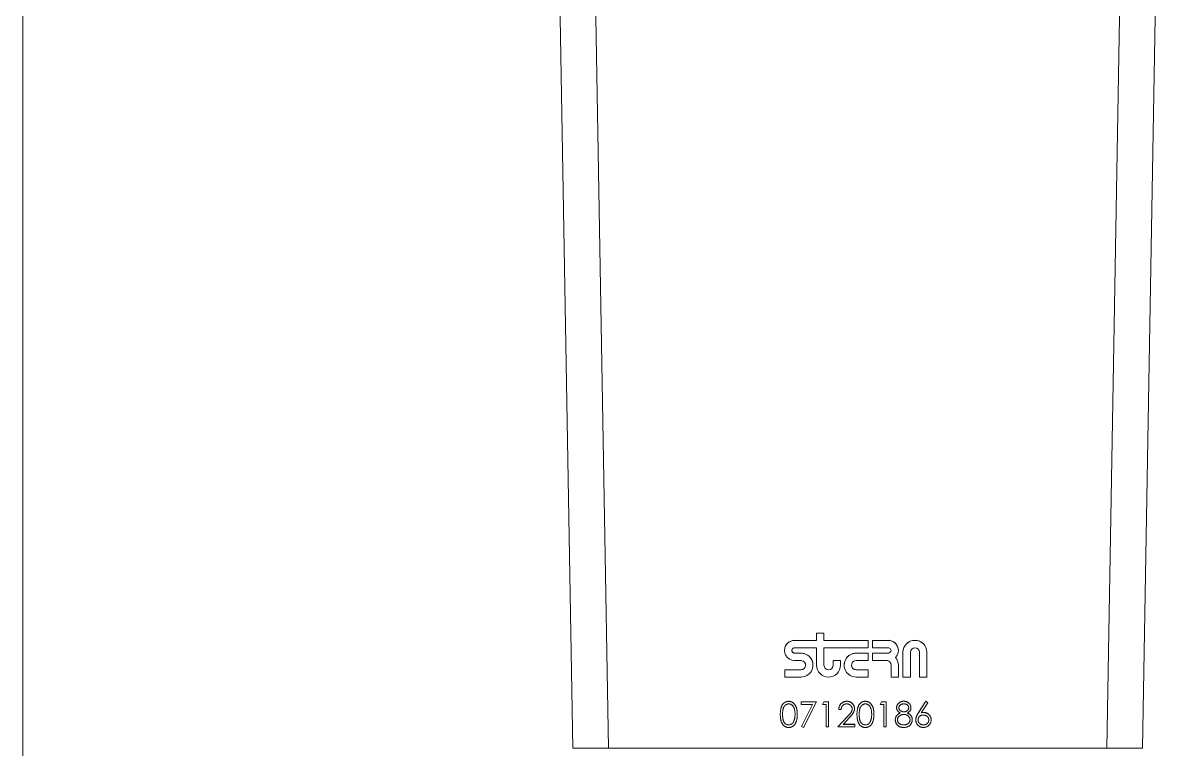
# Model space of a CAD drawing. Header units: millimetres. Extents: x 0.5 to 34.7, y 0.4 to 49.1.
# Drawn here: x 0.49 to 11.2, y 7.25 to 14.05 of the extents above; entities that cross this region are included whole.
import ezdxf

# ---------------------------------------------------------------- set-up
doc = ezdxf.new("R2010")
doc.units = ezdxf.units.MM
doc.header["$LTSCALE"] = 0.166667
doc.layers.add('LEVEL0', color=179, linetype='Continuous')

msp = doc.modelspace()

# ---------------------------------------------------------------- linework, layer by layer
at = {"color": 7, "linetype": 'Continuous', "lineweight": 15}
for p, q in [((5.638, 7.259), (5.406, 20.525)), ((5.74, 20.525), (5.971, 7.259)), ((10.638, 7.259), (10.87, 20.525)), ((11.203, 20.525), (10.971, 7.259)), ((7.714, 8.269), (7.92, 8.269)), ((7.714, 8.269), (7.92, 8.269)), ((7.714, 8.269), (7.714, 8.269)), ((7.92, 8.337), (7.989, 8.337)), ((7.92, 8.336), (7.92, 8.337)), ((7.92, 8.336), (7.989, 8.336)), ((7.92, 8.269), (7.92, 8.336)), ((7.989, 8.336), (7.989, 8.337)), ((7.989, 8.336), (7.989, 8.269)), ((7.989, 8.269), (8.402, 8.269)), ((7.989, 8.269), (8.402, 8.269)), ((8.402, 8.269), (8.402, 8.2)), ((8.402, 8.269), (8.402, 8.269)), ((8.591, 8.269), (8.445, 8.269)), ((8.591, 8.269), (8.445, 8.269)), ((8.445, 8.269), (8.445, 8.269)), ((8.445, 8.269), (8.445, 8.2)), ((8.591, 8.269), (8.591, 8.269)), ((7.619, 8.175), (7.619, 8.174)), ((7.92, 8.2), (7.714, 8.2)), ((7.714, 8.149), (7.774, 8.149)), ((7.714, 8.149), (7.774, 8.149)), ((7.714, 8.149), (7.714, 8.149)), ((7.774, 8.149), (7.774, 8.149)), ((7.92, 8.037), (7.92, 8.2)), ((8.402, 8.2), (7.989, 8.2)), ((7.989, 8.2), (7.989, 8.037)), ((8.402, 8.149), (8.29, 8.149)), ((8.29, 8.149), (8.29, 8.149)), ((8.402, 8.149), (8.29, 8.149)), ((8.402, 8.08), (8.402, 8.149)), ((8.402, 8.149), (8.402, 8.149)), ((8.445, 8.2), (8.591, 8.2)), ((8.445, 8.149), (8.591, 8.149)), ((8.445, 8.149), (8.445, 8.08)), ((8.445, 8.149), (8.591, 8.149)), ((8.445, 8.149), (8.445, 8.149)), ((8.591, 8.149), (8.591, 8.149)), ((8.686, 8.174), (8.686, 8.175)), ((8.729, 8.157), (8.729, 8.158)), ((8.729, 8.157), (8.729, 7.925)), ((8.798, 7.925), (8.798, 8.157)), ((8.884, 8.157), (8.884, 7.925)), ((8.953, 8.157), (8.953, 8.158)), ((8.953, 7.925), (8.953, 8.157)), ((7.714, 8.08), (7.774, 8.08)), ((8.075, 8.08), (8.144, 8.08)), ((8.075, 8.037), (8.075, 8.08)), ((8.075, 8.08), (8.144, 8.08)), ((8.075, 8.08), (8.075, 8.08)), ((8.144, 8.08), (8.144, 8.037)), ((8.144, 8.08), (8.144, 8.08)), ((8.29, 8.08), (8.402, 8.08)), ((8.574, 8.08), (8.445, 8.08)), ((7.774, 7.994), (7.621, 7.994)), ((7.621, 7.994), (7.621, 7.925)), ((7.774, 7.994), (7.621, 7.994)), ((7.621, 7.994), (7.621, 7.994)), ((7.774, 7.994), (7.774, 7.994)), ((7.886, 8.037), (7.886, 8.037)), ((8.178, 8.037), (8.178, 8.037)), ((8.402, 7.994), (8.29, 7.994)), ((8.402, 7.994), (8.29, 7.994)), ((8.29, 7.994), (8.29, 7.994)), ((8.402, 7.925), (8.402, 7.994)), ((8.402, 7.994), (8.402, 7.994)), ((8.617, 8.037), (8.617, 7.925)), ((8.687, 7.925), (8.687, 8.037)), ((8.687, 8.037), (8.687, 8.037)), ((7.621, 7.925), (7.774, 7.925)), ((8.29, 7.925), (8.402, 7.925)), ((8.617, 7.925), (8.687, 7.925)), ((8.729, 7.925), (8.798, 7.925)), ((8.884, 7.925), (8.953, 7.925)), ((7.658, 7.698), (7.658, 7.698)), ((7.775, 7.692), (7.918, 7.692)), ((7.775, 7.692), (7.918, 7.692)), ((7.775, 7.668), (7.775, 7.692)), ((7.775, 7.692), (7.775, 7.692)), ((7.883, 7.668), (7.775, 7.668)), ((7.778, 7.463), (7.883, 7.668)), ((7.778, 7.462), (7.883, 7.668)), ((7.918, 7.692), (7.796, 7.452)), ((7.918, 7.692), (7.918, 7.692)), ((7.975, 7.668), (7.989, 7.692)), ((7.975, 7.668), (7.989, 7.692)), ((7.975, 7.668), (7.975, 7.668)), ((8.011, 7.668), (7.975, 7.668)), ((7.989, 7.692), (8.032, 7.692)), ((7.989, 7.692), (7.989, 7.692)), ((7.989, 7.692), (8.032, 7.692)), ((8.011, 7.458), (8.011, 7.668)), ((8.032, 7.692), (8.032, 7.692)), ((8.032, 7.692), (8.032, 7.458)), ((8.149, 7.62), (8.128, 7.62)), ((8.128, 7.62), (8.128, 7.62)), ((8.204, 7.698), (8.204, 7.698)), ((8.274, 7.628), (8.274, 7.629)), ((8.376, 7.698), (8.376, 7.698)), ((8.514, 7.668), (8.527, 7.692)), ((8.514, 7.668), (8.527, 7.692)), ((8.514, 7.668), (8.514, 7.668)), ((8.55, 7.668), (8.514, 7.668)), ((8.527, 7.692), (8.57, 7.692)), ((8.527, 7.692), (8.527, 7.692)), ((8.527, 7.692), (8.57, 7.692)), ((8.55, 7.458), (8.55, 7.668)), ((8.57, 7.692), (8.57, 7.458)), ((8.57, 7.692), (8.57, 7.692)), ((8.669, 7.638), (8.669, 7.638)), ((8.738, 7.698), (8.738, 7.698)), ((8.804, 7.637), (8.804, 7.638)), ((8.875, 7.592), (8.944, 7.698)), ((8.875, 7.591), (8.944, 7.698)), ((8.961, 7.685), (8.899, 7.591)), ((8.944, 7.698), (8.961, 7.685)), ((8.944, 7.698), (8.944, 7.698)), ((8.944, 7.698), (8.961, 7.685)), ((8.961, 7.685), (8.961, 7.685)), ((7.58, 7.575), (7.58, 7.575)), ((7.709, 7.516), (7.709, 7.517)), ((7.739, 7.575), (7.739, 7.575)), ((8.119, 7.459), (8.209, 7.555)), ((8.119, 7.458), (8.209, 7.555)), ((8.227, 7.545), (8.169, 7.482)), ((8.209, 7.555), (8.209, 7.555)), ((8.298, 7.575), (8.298, 7.575)), ((8.427, 7.516), (8.427, 7.517)), ((8.457, 7.575), (8.457, 7.575)), ((8.657, 7.524), (8.657, 7.525)), ((8.737, 7.599), (8.737, 7.599)), ((8.816, 7.526), (8.816, 7.527)), ((8.849, 7.524), (8.849, 7.524)), ((8.875, 7.591), (8.875, 7.592)), ((8.923, 7.593), (8.923, 7.593)), ((8.992, 7.524), (8.992, 7.524)), ((7.659, 7.476), (7.659, 7.477)), ((7.778, 7.462), (7.778, 7.463)), ((7.796, 7.452), (7.778, 7.462)), ((8.032, 7.458), (8.011, 7.458)), ((8.119, 7.458), (8.119, 7.459)), ((8.277, 7.458), (8.119, 7.458)), ((8.169, 7.483), (8.277, 7.483)), ((8.169, 7.482), (8.277, 7.482)), ((8.277, 7.482), (8.277, 7.483)), ((8.277, 7.482), (8.277, 7.458)), ((8.377, 7.476), (8.377, 7.477)), ((8.57, 7.458), (8.55, 7.458)), ((8.736, 7.476), (8.736, 7.477)), ((8.92, 7.476), (8.92, 7.477)), ((5.971, 7.259), (5.638, 7.259)), ((5.971, 7.259), (10.638, 7.259)), ((10.971, 7.259), (10.638, 7.259))]:
    msp.add_line(p, q, dxfattribs=at)
for centre, radius, start, end in [((7.714, 8.175), 0.0946, 89.9956, 179.9956), ((7.714, 8.174), 0.0946, 89.993, 270.007), ((8.591, 8.175), 0.0946, 0.0039, 90.0049), ((8.591, 8.174), 0.0946, 316.4996, 90.0081), ((8.841, 8.158), 0.112, 0.0066, 179.9934), ((8.841, 8.157), 0.112, 0.0066, 179.9934), ((7.714, 8.174), 0.0258, 89.993, 270.007), ((7.714, 8.175), 0.0258, 180.0042, 270.0044), ((7.774, 8.037), 0.112, 0.0042, 90.0045), ((7.774, 8.037), 0.112, 269.9934, 90.0066), ((8.29, 8.037), 0.112, 89.9948, 179.9965), ((8.29, 8.037), 0.112, 89.9934, 270.0066), ((8.591, 8.174), 0.0258, 269.993, 90.007), ((8.591, 8.175), 0.0258, 269.9958, 359.9955), ((8.841, 8.157), 0.043, 0.007, 179.993), ((7.774, 8.037), 0.043, 269.9929, 90.0071), ((8.29, 8.037), 0.043, 89.993, 270.007), ((8.574, 8.037), 0.043, 0.0043, 90.0045), ((8.574, 8.037), 0.112, 0.0006, 40.1932), ((8.574, 8.037), 0.112, 0.0005, 40.1932), ((7.774, 8.037), 0.043, 269.9956, 359.9957), ((8.032, 8.037), 0.112, 180.0066, 359.9934), ((8.032, 8.037), 0.043, 180.007, 359.993), ((8.032, 8.037), 0.043, 180.007, 359.993), ((8.29, 8.037), 0.043, 180.0043, 270.0044)]:
    msp.add_arc(centre, radius, start, end, dxfattribs=at)
for points, knots in [([(7.58, 7.575), (7.58, 7.579), (7.58, 7.586), (7.581, 7.597), (7.582, 7.607), (7.583, 7.616), (7.584, 7.625), (7.586, 7.633), (7.588, 7.64), (7.59, 7.647), (7.593, 7.653), (7.595, 7.659), (7.599, 7.664), (7.602, 7.669), (7.606, 7.674), (7.609, 7.678), (7.614, 7.682), (7.618, 7.685), (7.623, 7.688), (7.627, 7.691), (7.632, 7.693), (7.637, 7.695), (7.642, 7.696), (7.647, 7.697), (7.653, 7.698), (7.656, 7.698), (7.658, 7.698)], [0, 0, 0, 0, 0.068595, 0.133246, 0.194313, 0.251279, 0.304513, 0.354235, 0.400481, 0.443411, 0.484015, 0.523252, 0.561042, 0.5979, 0.633518, 0.668314, 0.702496, 0.736685, 0.770293, 0.803437, 0.835913, 0.86846, 0.900847, 0.933467, 0.966258, 1, 1, 1, 1]), ([(7.58, 7.575), (7.58, 7.579), (7.58, 7.586), (7.581, 7.597), (7.582, 7.607), (7.583, 7.616), (7.584, 7.624), (7.586, 7.632), (7.588, 7.64), (7.59, 7.646), (7.593, 7.653), (7.595, 7.658), (7.599, 7.664), (7.602, 7.669), (7.606, 7.673), (7.609, 7.677), (7.614, 7.681), (7.618, 7.685), (7.623, 7.688), (7.627, 7.69), (7.632, 7.693), (7.637, 7.695), (7.642, 7.696), (7.647, 7.697), (7.653, 7.698), (7.656, 7.698), (7.658, 7.698)], [0, 0, 0, 0, 0.068595, 0.133246, 0.194313, 0.251279, 0.304513, 0.354235, 0.400481, 0.443411, 0.484015, 0.523252, 0.561042, 0.5979, 0.633518, 0.668314, 0.702496, 0.736685, 0.770293, 0.803437, 0.835913, 0.86846, 0.900847, 0.933467, 0.966258, 1, 1, 1, 1]), ([(7.659, 7.674), (7.656, 7.674), (7.651, 7.673), (7.644, 7.671), (7.636, 7.668), (7.63, 7.664), (7.626, 7.661), (7.623, 7.658), (7.62, 7.655), (7.617, 7.651), (7.615, 7.647), (7.612, 7.643), (7.61, 7.638), (7.608, 7.634), (7.607, 7.628), (7.605, 7.622), (7.604, 7.616), (7.603, 7.609), (7.602, 7.601), (7.602, 7.593), (7.601, 7.584), (7.601, 7.578), (7.601, 7.575)], [0, 0, 0, 0, 0.0603866, 0.1208832, 0.1827546, 0.247811, 0.2812991, 0.3150876, 0.3497024, 0.3848566, 0.4209662, 0.4585112, 0.4971747, 0.537602, 0.580503, 0.6274675, 0.6783882, 0.7339832, 0.7937467, 0.8577137, 0.9266979, 1, 1, 1, 1]), ([(7.658, 7.698), (7.66, 7.698), (7.664, 7.698), (7.669, 7.697), (7.675, 7.696), (7.68, 7.695), (7.685, 7.693), (7.69, 7.691), (7.695, 7.688), (7.699, 7.685), (7.704, 7.682), (7.708, 7.678), (7.712, 7.673), (7.716, 7.669), (7.719, 7.663), (7.722, 7.658), (7.725, 7.652), (7.728, 7.646), (7.731, 7.639), (7.733, 7.631), (7.735, 7.623), (7.736, 7.615), (7.737, 7.606), (7.738, 7.596), (7.739, 7.586), (7.739, 7.579), (7.739, 7.575)], [0, 0, 0, 0, 0.033788, 0.067194, 0.099862, 0.132567, 0.165151, 0.197913, 0.231319, 0.265083, 0.299255, 0.334399, 0.369943, 0.406284, 0.444064, 0.482998, 0.523354, 0.565537, 0.609613, 0.656391, 0.705885, 0.758325, 0.813832, 0.872795, 0.934722, 1, 1, 1, 1]), ([(7.658, 7.698), (7.66, 7.698), (7.664, 7.698), (7.669, 7.697), (7.675, 7.696), (7.68, 7.695), (7.685, 7.693), (7.69, 7.69), (7.695, 7.688), (7.699, 7.685), (7.704, 7.681), (7.708, 7.677), (7.712, 7.673), (7.716, 7.668), (7.719, 7.663), (7.722, 7.658), (7.725, 7.652), (7.728, 7.645), (7.731, 7.638), (7.733, 7.631), (7.735, 7.623), (7.736, 7.615), (7.737, 7.605), (7.738, 7.596), (7.739, 7.586), (7.739, 7.579), (7.739, 7.575)], [0, 0, 0, 0, 0.033788, 0.067194, 0.099862, 0.132567, 0.165151, 0.197913, 0.231319, 0.265083, 0.299255, 0.334399, 0.369943, 0.406284, 0.444064, 0.482998, 0.523354, 0.565537, 0.609613, 0.656391, 0.705885, 0.758325, 0.813832, 0.872795, 0.934722, 1, 1, 1, 1]), ([(7.718, 7.575), (7.718, 7.578), (7.718, 7.583), (7.718, 7.591), (7.717, 7.599), (7.716, 7.606), (7.715, 7.613), (7.714, 7.62), (7.712, 7.626), (7.71, 7.631), (7.708, 7.637), (7.706, 7.642), (7.703, 7.646), (7.701, 7.651), (7.698, 7.654), (7.695, 7.658), (7.692, 7.661), (7.687, 7.664), (7.681, 7.668), (7.674, 7.671), (7.667, 7.673), (7.662, 7.674), (7.659, 7.674)], [0, 0, 0, 0, 0.065681, 0.128486, 0.188175, 0.245106, 0.299448, 0.350823, 0.399942, 0.446672, 0.491255, 0.533376, 0.573853, 0.612526, 0.649597, 0.685532, 0.720106, 0.753838, 0.818925, 0.880493, 0.940311, 1, 1, 1, 1]), ([(8.128, 7.62), (8.128, 7.623), (8.128, 7.629), (8.129, 7.637), (8.131, 7.644), (8.134, 7.651), (8.137, 7.658), (8.141, 7.665), (8.145, 7.671), (8.15, 7.676), (8.156, 7.681), (8.162, 7.686), (8.168, 7.69), (8.174, 7.693), (8.181, 7.695), (8.189, 7.697), (8.196, 7.698), (8.201, 7.698), (8.204, 7.698)], [0, 0, 0, 0, 0.0687908, 0.1351033, 0.1989787, 0.2619043, 0.323495, 0.3851954, 0.4469692, 0.5097648, 0.5722506, 0.6334052, 0.6932512, 0.7525832, 0.8125793, 0.8732751, 0.9355499, 1, 1, 1, 1]), ([(8.128, 7.62), (8.128, 7.623), (8.128, 7.628), (8.129, 7.636), (8.131, 7.644), (8.134, 7.651), (8.137, 7.658), (8.141, 7.664), (8.145, 7.67), (8.15, 7.676), (8.156, 7.681), (8.162, 7.686), (8.168, 7.689), (8.174, 7.692), (8.181, 7.695), (8.189, 7.697), (8.196, 7.698), (8.201, 7.698), (8.204, 7.698)], [0, 0, 0, 0, 0.0687908, 0.1351033, 0.1989787, 0.2619043, 0.323495, 0.3851954, 0.4469692, 0.5097648, 0.5722506, 0.6334052, 0.6932512, 0.7525832, 0.8125793, 0.8732751, 0.9355499, 1, 1, 1, 1]), ([(8.203, 7.674), (8.201, 7.674), (8.197, 7.674), (8.192, 7.673), (8.187, 7.672), (8.182, 7.67), (8.178, 7.668), (8.173, 7.666), (8.169, 7.663), (8.165, 7.66), (8.162, 7.656), (8.159, 7.652), (8.156, 7.647), (8.154, 7.643), (8.152, 7.637), (8.15, 7.632), (8.149, 7.626), (8.149, 7.622), (8.149, 7.62)], [0, 0, 0, 0, 0.064439, 0.126547, 0.186887, 0.245878, 0.304041, 0.362191, 0.420976, 0.48066, 0.5406, 0.600689, 0.661936, 0.724443, 0.789038, 0.856314, 0.926352, 1, 1, 1, 1]), ([(8.253, 7.627), (8.253, 7.628), (8.253, 7.631), (8.252, 7.636), (8.251, 7.64), (8.25, 7.645), (8.248, 7.649), (8.245, 7.653), (8.242, 7.656), (8.239, 7.66), (8.235, 7.663), (8.231, 7.666), (8.227, 7.668), (8.222, 7.67), (8.218, 7.672), (8.213, 7.673), (8.208, 7.674), (8.204, 7.674), (8.203, 7.674)], [0, 0, 0, 0, 0.061965, 0.122122, 0.180988, 0.239933, 0.299906, 0.359989, 0.421776, 0.486576, 0.551535, 0.615018, 0.677259, 0.73973, 0.80305, 0.866495, 0.931973, 1, 1, 1, 1]), ([(8.204, 7.698), (8.206, 7.698), (8.211, 7.698), (8.219, 7.697), (8.226, 7.695), (8.232, 7.693), (8.239, 7.69), (8.244, 7.687), (8.25, 7.682), (8.255, 7.677), (8.259, 7.672), (8.263, 7.667), (8.267, 7.661), (8.27, 7.655), (8.272, 7.649), (8.273, 7.642), (8.274, 7.636), (8.274, 7.631), (8.274, 7.629)], [0, 0, 0, 0, 0.069475, 0.136517, 0.200789, 0.26383, 0.325735, 0.387291, 0.449509, 0.512968, 0.576275, 0.63758, 0.697903, 0.757172, 0.816599, 0.876653, 0.93729, 1, 1, 1, 1]), ([(8.204, 7.698), (8.206, 7.698), (8.211, 7.698), (8.219, 7.697), (8.226, 7.695), (8.232, 7.693), (8.239, 7.69), (8.244, 7.686), (8.25, 7.682), (8.255, 7.677), (8.259, 7.672), (8.263, 7.666), (8.267, 7.661), (8.27, 7.655), (8.272, 7.648), (8.273, 7.642), (8.274, 7.635), (8.274, 7.631), (8.274, 7.628)], [0, 0, 0, 0, 0.069475, 0.136517, 0.200789, 0.26383, 0.325735, 0.387291, 0.449509, 0.512968, 0.576275, 0.63758, 0.697903, 0.757172, 0.816599, 0.876653, 0.93729, 1, 1, 1, 1]), ([(8.209, 7.555), (8.211, 7.558), (8.216, 7.562), (8.222, 7.569), (8.227, 7.575), (8.232, 7.58), (8.236, 7.585), (8.24, 7.59), (8.243, 7.594), (8.246, 7.599), (8.249, 7.605), (8.251, 7.612), (8.253, 7.619), (8.253, 7.624), (8.253, 7.627)], [0, 0, 0, 0, 0.110803, 0.212829, 0.306101, 0.390647, 0.466924, 0.534481, 0.593587, 0.644557, 0.7362, 0.825024, 0.911986, 1, 1, 1, 1]), ([(8.209, 7.555), (8.211, 7.557), (8.216, 7.562), (8.222, 7.568), (8.227, 7.574), (8.232, 7.58), (8.236, 7.585), (8.24, 7.589), (8.243, 7.593), (8.246, 7.598), (8.249, 7.604), (8.251, 7.611), (8.253, 7.619), (8.253, 7.624), (8.253, 7.627)], [0, 0, 0, 0, 0.110803, 0.212829, 0.306101, 0.390647, 0.466924, 0.534481, 0.593587, 0.644557, 0.7362, 0.825024, 0.911986, 1, 1, 1, 1]), ([(8.274, 7.628), (8.274, 7.625), (8.274, 7.619), (8.272, 7.609), (8.269, 7.6), (8.265, 7.593), (8.262, 7.587), (8.259, 7.582), (8.255, 7.577), (8.25, 7.571), (8.245, 7.565), (8.24, 7.558), (8.234, 7.552), (8.229, 7.547), (8.227, 7.545)], [0, 0, 0, 0, 0.098702, 0.195672, 0.292422, 0.391343, 0.444462, 0.504229, 0.570352, 0.642546, 0.722288, 0.807921, 0.90047, 1, 1, 1, 1]), ([(8.298, 7.575), (8.298, 7.579), (8.298, 7.586), (8.299, 7.597), (8.3, 7.607), (8.301, 7.616), (8.302, 7.625), (8.304, 7.633), (8.306, 7.64), (8.308, 7.647), (8.311, 7.653), (8.313, 7.659), (8.317, 7.664), (8.32, 7.669), (8.324, 7.674), (8.327, 7.678), (8.332, 7.682), (8.336, 7.685), (8.34, 7.688), (8.345, 7.691), (8.35, 7.693), (8.355, 7.695), (8.36, 7.696), (8.365, 7.697), (8.371, 7.698), (8.374, 7.698), (8.376, 7.698)], [0, 0, 0, 0, 0.068595, 0.133246, 0.194313, 0.251279, 0.304513, 0.354235, 0.400481, 0.443411, 0.484015, 0.523252, 0.561042, 0.5979, 0.633518, 0.668314, 0.702496, 0.736685, 0.770293, 0.803437, 0.835913, 0.86846, 0.900847, 0.933467, 0.966258, 1, 1, 1, 1]), ([(8.298, 7.575), (8.298, 7.579), (8.298, 7.586), (8.299, 7.597), (8.3, 7.607), (8.301, 7.616), (8.302, 7.624), (8.304, 7.632), (8.306, 7.64), (8.308, 7.646), (8.311, 7.653), (8.313, 7.658), (8.317, 7.664), (8.32, 7.669), (8.324, 7.673), (8.327, 7.677), (8.332, 7.681), (8.336, 7.685), (8.34, 7.688), (8.345, 7.69), (8.35, 7.693), (8.355, 7.695), (8.36, 7.696), (8.365, 7.697), (8.371, 7.698), (8.374, 7.698), (8.376, 7.698)], [0, 0, 0, 0, 0.068595, 0.133246, 0.194313, 0.251279, 0.304513, 0.354235, 0.400481, 0.443411, 0.484015, 0.523252, 0.561042, 0.5979, 0.633518, 0.668314, 0.702496, 0.736685, 0.770293, 0.803437, 0.835913, 0.86846, 0.900847, 0.933467, 0.966258, 1, 1, 1, 1]), ([(8.377, 7.674), (8.374, 7.674), (8.369, 7.673), (8.362, 7.671), (8.354, 7.668), (8.348, 7.664), (8.344, 7.661), (8.341, 7.658), (8.338, 7.655), (8.335, 7.651), (8.333, 7.647), (8.33, 7.643), (8.328, 7.638), (8.326, 7.634), (8.325, 7.628), (8.323, 7.622), (8.322, 7.616), (8.321, 7.609), (8.32, 7.601), (8.32, 7.593), (8.319, 7.584), (8.319, 7.578), (8.319, 7.575)], [0, 0, 0, 0, 0.0603866, 0.1208832, 0.1827546, 0.247811, 0.2812991, 0.3150876, 0.3497024, 0.3848566, 0.4209662, 0.4585112, 0.4971747, 0.537602, 0.580503, 0.6274675, 0.6783882, 0.7339832, 0.7937467, 0.8577137, 0.9266979, 1, 1, 1, 1]), ([(8.376, 7.698), (8.378, 7.698), (8.382, 7.698), (8.387, 7.697), (8.393, 7.696), (8.398, 7.695), (8.403, 7.693), (8.408, 7.691), (8.413, 7.688), (8.417, 7.685), (8.422, 7.682), (8.426, 7.678), (8.43, 7.673), (8.434, 7.669), (8.437, 7.663), (8.44, 7.658), (8.443, 7.652), (8.446, 7.646), (8.449, 7.639), (8.451, 7.631), (8.453, 7.623), (8.454, 7.615), (8.455, 7.606), (8.456, 7.596), (8.457, 7.586), (8.457, 7.579), (8.457, 7.575)], [0, 0, 0, 0, 0.033788, 0.067194, 0.099862, 0.132567, 0.165151, 0.197913, 0.231319, 0.265083, 0.299255, 0.334399, 0.369943, 0.406284, 0.444064, 0.482998, 0.523354, 0.565537, 0.609613, 0.656391, 0.705885, 0.758325, 0.813832, 0.872795, 0.934722, 1, 1, 1, 1]), ([(8.376, 7.698), (8.378, 7.698), (8.382, 7.698), (8.387, 7.697), (8.393, 7.696), (8.398, 7.695), (8.403, 7.693), (8.408, 7.69), (8.413, 7.688), (8.417, 7.685), (8.422, 7.681), (8.426, 7.677), (8.43, 7.673), (8.434, 7.668), (8.437, 7.663), (8.44, 7.658), (8.443, 7.652), (8.446, 7.645), (8.449, 7.638), (8.451, 7.631), (8.453, 7.623), (8.454, 7.615), (8.455, 7.605), (8.456, 7.596), (8.457, 7.586), (8.457, 7.579), (8.457, 7.575)], [0, 0, 0, 0, 0.033788, 0.067194, 0.099862, 0.132567, 0.165151, 0.197913, 0.231319, 0.265083, 0.299255, 0.334399, 0.369943, 0.406284, 0.444064, 0.482998, 0.523354, 0.565537, 0.609613, 0.656391, 0.705885, 0.758325, 0.813832, 0.872795, 0.934722, 1, 1, 1, 1]), ([(8.436, 7.575), (8.436, 7.578), (8.436, 7.583), (8.435, 7.591), (8.435, 7.599), (8.434, 7.606), (8.433, 7.613), (8.432, 7.62), (8.43, 7.626), (8.428, 7.631), (8.426, 7.637), (8.424, 7.642), (8.421, 7.646), (8.419, 7.651), (8.416, 7.654), (8.413, 7.658), (8.41, 7.661), (8.405, 7.664), (8.399, 7.668), (8.392, 7.671), (8.385, 7.673), (8.379, 7.674), (8.377, 7.674)], [0, 0, 0, 0, 0.065681, 0.128486, 0.188175, 0.245106, 0.299448, 0.350823, 0.399942, 0.446672, 0.491255, 0.533376, 0.573853, 0.612526, 0.649597, 0.685532, 0.720106, 0.753838, 0.818925, 0.880493, 0.940311, 1, 1, 1, 1]), ([(8.669, 7.638), (8.669, 7.641), (8.669, 7.646), (8.671, 7.653), (8.674, 7.66), (8.678, 7.668), (8.683, 7.674), (8.689, 7.68), (8.696, 7.686), (8.703, 7.69), (8.711, 7.694), (8.72, 7.696), (8.729, 7.698), (8.735, 7.698), (8.738, 7.698)], [0, 0, 0, 0, 0.0740584, 0.1488704, 0.2266677, 0.3077348, 0.3911572, 0.4739294, 0.5579278, 0.6449893, 0.7333641, 0.821092, 0.9092872, 1, 1, 1, 1]), ([(8.669, 7.638), (8.669, 7.64), (8.669, 7.645), (8.671, 7.653), (8.674, 7.66), (8.678, 7.667), (8.683, 7.674), (8.689, 7.68), (8.696, 7.685), (8.703, 7.69), (8.711, 7.693), (8.72, 7.696), (8.729, 7.697), (8.735, 7.698), (8.738, 7.698)], [0, 0, 0, 0, 0.0740584, 0.1488704, 0.2266677, 0.3077348, 0.3911572, 0.4739294, 0.5579278, 0.6449893, 0.7333641, 0.821092, 0.9092872, 1, 1, 1, 1]), ([(8.703, 7.588), (8.701, 7.59), (8.695, 7.593), (8.688, 7.598), (8.682, 7.604), (8.678, 7.61), (8.674, 7.617), (8.671, 7.623), (8.669, 7.631), (8.669, 7.635), (8.669, 7.638)], [0, 0, 0, 0, 0.1458601, 0.2824259, 0.4108504, 0.5350294, 0.6547011, 0.7701334, 0.8845558, 1, 1, 1, 1]), ([(8.736, 7.674), (8.735, 7.674), (8.732, 7.674), (8.727, 7.673), (8.722, 7.672), (8.718, 7.671), (8.714, 7.67), (8.71, 7.668), (8.707, 7.666), (8.703, 7.663), (8.7, 7.66), (8.697, 7.658), (8.695, 7.655), (8.693, 7.651), (8.692, 7.648), (8.691, 7.645), (8.69, 7.641), (8.69, 7.639), (8.69, 7.638)], [0, 0, 0, 0, 0.075243, 0.147209, 0.216447, 0.284025, 0.350655, 0.415031, 0.47963, 0.544652, 0.608044, 0.667828, 0.725114, 0.780992, 0.835527, 0.889438, 0.944072, 1, 1, 1, 1]), ([(8.69, 7.638), (8.69, 7.636), (8.69, 7.634), (8.691, 7.63), (8.692, 7.627), (8.694, 7.624), (8.696, 7.62), (8.698, 7.617), (8.701, 7.614), (8.704, 7.611), (8.708, 7.608), (8.712, 7.606), (8.715, 7.604), (8.72, 7.602), (8.724, 7.601), (8.728, 7.6), (8.733, 7.599), (8.736, 7.599), (8.737, 7.599)], [0, 0, 0, 0, 0.054564, 0.107826, 0.161924, 0.21751, 0.274498, 0.334815, 0.397555, 0.464755, 0.532901, 0.600097, 0.665354, 0.731084, 0.796883, 0.863292, 0.930831, 1, 1, 1, 1]), ([(8.69, 7.638), (8.69, 7.637), (8.69, 7.634), (8.691, 7.631), (8.692, 7.627), (8.694, 7.624), (8.696, 7.621), (8.698, 7.617), (8.701, 7.614), (8.704, 7.611), (8.708, 7.608), (8.712, 7.606), (8.715, 7.604), (8.72, 7.602), (8.724, 7.601), (8.728, 7.6), (8.733, 7.599), (8.736, 7.599), (8.737, 7.599)], [0, 0, 0, 0, 0.054564, 0.107826, 0.161924, 0.21751, 0.274498, 0.334815, 0.397555, 0.464755, 0.532901, 0.600097, 0.665354, 0.731084, 0.796883, 0.863292, 0.930831, 1, 1, 1, 1]), ([(8.783, 7.638), (8.783, 7.639), (8.783, 7.641), (8.782, 7.645), (8.781, 7.648), (8.78, 7.651), (8.778, 7.654), (8.776, 7.657), (8.774, 7.66), (8.771, 7.663), (8.768, 7.665), (8.764, 7.668), (8.76, 7.67), (8.756, 7.671), (8.752, 7.672), (8.747, 7.673), (8.742, 7.674), (8.738, 7.674), (8.736, 7.674)], [0, 0, 0, 0, 0.050902, 0.101034, 0.151084, 0.203062, 0.256248, 0.310847, 0.368769, 0.430015, 0.49252, 0.556049, 0.621996, 0.690192, 0.761385, 0.836356, 0.915487, 1, 1, 1, 1]), ([(8.737, 7.599), (8.739, 7.599), (8.743, 7.599), (8.749, 7.6), (8.755, 7.602), (8.76, 7.604), (8.765, 7.607), (8.77, 7.611), (8.774, 7.615), (8.777, 7.619), (8.779, 7.624), (8.781, 7.628), (8.783, 7.633), (8.783, 7.636), (8.783, 7.638)], [0, 0, 0, 0, 0.08969, 0.178494, 0.266838, 0.356558, 0.445334, 0.530806, 0.614076, 0.697707, 0.779142, 0.855354, 0.928557, 1, 1, 1, 1]), ([(8.737, 7.599), (8.739, 7.599), (8.743, 7.6), (8.749, 7.601), (8.755, 7.602), (8.76, 7.605), (8.765, 7.608), (8.77, 7.611), (8.774, 7.615), (8.777, 7.619), (8.779, 7.624), (8.781, 7.629), (8.783, 7.634), (8.783, 7.637), (8.783, 7.638)], [0, 0, 0, 0, 0.08969, 0.178494, 0.266838, 0.356558, 0.445334, 0.530806, 0.614076, 0.697707, 0.779142, 0.855354, 0.928557, 1, 1, 1, 1]), ([(8.738, 7.698), (8.741, 7.698), (8.746, 7.698), (8.755, 7.696), (8.763, 7.694), (8.771, 7.69), (8.778, 7.686), (8.785, 7.68), (8.79, 7.674), (8.795, 7.667), (8.799, 7.66), (8.802, 7.653), (8.803, 7.645), (8.804, 7.64), (8.804, 7.638)], [0, 0, 0, 0, 0.08941, 0.176306, 0.262626, 0.349446, 0.435498, 0.518928, 0.601355, 0.684256, 0.765807, 0.844877, 0.92228, 1, 1, 1, 1]), ([(8.738, 7.698), (8.741, 7.698), (8.746, 7.697), (8.755, 7.696), (8.763, 7.693), (8.771, 7.69), (8.778, 7.685), (8.785, 7.68), (8.79, 7.674), (8.795, 7.667), (8.799, 7.66), (8.802, 7.653), (8.803, 7.645), (8.804, 7.64), (8.804, 7.637)], [0, 0, 0, 0, 0.08941, 0.176306, 0.262626, 0.349446, 0.435498, 0.518928, 0.601355, 0.684256, 0.765807, 0.844877, 0.92228, 1, 1, 1, 1]), ([(8.804, 7.637), (8.804, 7.635), (8.804, 7.63), (8.802, 7.622), (8.799, 7.616), (8.796, 7.609), (8.791, 7.603), (8.785, 7.598), (8.778, 7.593), (8.773, 7.59), (8.771, 7.588)], [0, 0, 0, 0, 0.121904, 0.239413, 0.35541, 0.472091, 0.592859, 0.718703, 0.854892, 1, 1, 1, 1]), ([(7.658, 7.452), (7.656, 7.452), (7.653, 7.453), (7.647, 7.453), (7.642, 7.454), (7.637, 7.456), (7.632, 7.457), (7.627, 7.46), (7.623, 7.462), (7.618, 7.465), (7.614, 7.469), (7.61, 7.472), (7.606, 7.477), (7.602, 7.481), (7.599, 7.486), (7.596, 7.492), (7.593, 7.498), (7.59, 7.504), (7.588, 7.51), (7.586, 7.518), (7.584, 7.526), (7.583, 7.534), (7.582, 7.544), (7.581, 7.554), (7.58, 7.564), (7.58, 7.571), (7.58, 7.575)], [0, 0, 0, 0, 0.033787, 0.066622, 0.099285, 0.131361, 0.163585, 0.196104, 0.228902, 0.262158, 0.295991, 0.330218, 0.36506, 0.400951, 0.43762, 0.475708, 0.515381, 0.556414, 0.599765, 0.646424, 0.696431, 0.749782, 0.806573, 0.867436, 0.931887, 1, 1, 1, 1]), ([(7.601, 7.575), (7.601, 7.572), (7.601, 7.566), (7.602, 7.557), (7.602, 7.549), (7.603, 7.541), (7.604, 7.534), (7.605, 7.528), (7.607, 7.522), (7.608, 7.517), (7.61, 7.512), (7.612, 7.507), (7.615, 7.503), (7.617, 7.499), (7.62, 7.496), (7.623, 7.492), (7.626, 7.489), (7.63, 7.486), (7.636, 7.482), (7.644, 7.479), (7.651, 7.477), (7.656, 7.477), (7.659, 7.476)], [0, 0, 0, 0, 0.072951, 0.141584, 0.205926, 0.265301, 0.320597, 0.371817, 0.41879, 0.461699, 0.502134, 0.540804, 0.578181, 0.614297, 0.649678, 0.684299, 0.718359, 0.752081, 0.817652, 0.879722, 0.939966, 1, 1, 1, 1]), ([(7.601, 7.575), (7.601, 7.572), (7.601, 7.566), (7.602, 7.557), (7.602, 7.549), (7.603, 7.542), (7.604, 7.535), (7.605, 7.528), (7.607, 7.522), (7.608, 7.517), (7.61, 7.512), (7.612, 7.508), (7.615, 7.503), (7.617, 7.5), (7.62, 7.496), (7.623, 7.493), (7.626, 7.49), (7.63, 7.486), (7.636, 7.482), (7.644, 7.479), (7.651, 7.477), (7.656, 7.477), (7.659, 7.477)], [0, 0, 0, 0, 0.072951, 0.141584, 0.205926, 0.265301, 0.320597, 0.371817, 0.41879, 0.461699, 0.502134, 0.540804, 0.578181, 0.614297, 0.649678, 0.684299, 0.718359, 0.752081, 0.817652, 0.879722, 0.939966, 1, 1, 1, 1]), ([(7.739, 7.575), (7.739, 7.571), (7.739, 7.564), (7.738, 7.554), (7.737, 7.545), (7.736, 7.536), (7.735, 7.527), (7.733, 7.519), (7.731, 7.512), (7.728, 7.505), (7.726, 7.499), (7.723, 7.493), (7.719, 7.487), (7.716, 7.482), (7.712, 7.477), (7.708, 7.473), (7.704, 7.469), (7.699, 7.466), (7.695, 7.463), (7.69, 7.46), (7.685, 7.458), (7.68, 7.456), (7.675, 7.454), (7.669, 7.453), (7.664, 7.453), (7.66, 7.452), (7.658, 7.452)], [0, 0, 0, 0, 0.065063, 0.126773, 0.185516, 0.240765, 0.29298, 0.34225, 0.388919, 0.432776, 0.474628, 0.514775, 0.553606, 0.591426, 0.628028, 0.663804, 0.698984, 0.733591, 0.767628, 0.801208, 0.834264, 0.866981, 0.89972, 0.932702, 0.966176, 1, 1, 1, 1]), ([(7.659, 7.477), (7.662, 7.477), (7.667, 7.477), (7.674, 7.479), (7.682, 7.482), (7.687, 7.486), (7.692, 7.489), (7.695, 7.492), (7.698, 7.496), (7.7, 7.499), (7.703, 7.503), (7.705, 7.507), (7.707, 7.512), (7.708, 7.515), (7.709, 7.517)], [0, 0, 0, 0, 0.112813, 0.225394, 0.339595, 0.459675, 0.521735, 0.583926, 0.648174, 0.713881, 0.781004, 0.851451, 0.924051, 1, 1, 1, 1]), ([(7.659, 7.476), (7.662, 7.477), (7.667, 7.477), (7.674, 7.479), (7.682, 7.482), (7.687, 7.486), (7.692, 7.489), (7.695, 7.492), (7.698, 7.495), (7.7, 7.499), (7.703, 7.503), (7.705, 7.507), (7.707, 7.512), (7.708, 7.515), (7.709, 7.516)], [0, 0, 0, 0, 0.112813, 0.225394, 0.339595, 0.459675, 0.521735, 0.583926, 0.648174, 0.713881, 0.781004, 0.851451, 0.924051, 1, 1, 1, 1]), ([(7.709, 7.516), (7.71, 7.519), (7.711, 7.523), (7.713, 7.529), (7.714, 7.536), (7.716, 7.543), (7.717, 7.551), (7.717, 7.559), (7.718, 7.567), (7.718, 7.572), (7.718, 7.575)], [0, 0, 0, 0, 0.1105883, 0.2245418, 0.3425035, 0.4643241, 0.590756, 0.7222275, 0.8588428, 1, 1, 1, 1]), ([(7.709, 7.517), (7.71, 7.519), (7.711, 7.523), (7.713, 7.53), (7.714, 7.537), (7.716, 7.544), (7.717, 7.551), (7.717, 7.559), (7.718, 7.567), (7.718, 7.573), (7.718, 7.575)], [0, 0, 0, 0, 0.1105883, 0.2245418, 0.3425035, 0.4643241, 0.590756, 0.7222275, 0.8588428, 1, 1, 1, 1]), ([(8.376, 7.452), (8.374, 7.452), (8.371, 7.453), (8.365, 7.453), (8.36, 7.454), (8.355, 7.456), (8.35, 7.457), (8.345, 7.46), (8.341, 7.462), (8.336, 7.465), (8.332, 7.469), (8.328, 7.472), (8.324, 7.477), (8.32, 7.481), (8.317, 7.486), (8.314, 7.492), (8.311, 7.498), (8.308, 7.504), (8.306, 7.51), (8.304, 7.518), (8.302, 7.526), (8.301, 7.534), (8.3, 7.544), (8.299, 7.554), (8.298, 7.564), (8.298, 7.571), (8.298, 7.575)], [0, 0, 0, 0, 0.033787, 0.066622, 0.099285, 0.131361, 0.163585, 0.196104, 0.228902, 0.262158, 0.295991, 0.330218, 0.36506, 0.400951, 0.43762, 0.475708, 0.515381, 0.556414, 0.599765, 0.646424, 0.696431, 0.749782, 0.806573, 0.867436, 0.931887, 1, 1, 1, 1]), ([(8.319, 7.575), (8.319, 7.572), (8.319, 7.566), (8.32, 7.557), (8.32, 7.549), (8.321, 7.541), (8.322, 7.534), (8.323, 7.528), (8.325, 7.522), (8.326, 7.517), (8.328, 7.512), (8.33, 7.507), (8.333, 7.503), (8.335, 7.499), (8.338, 7.496), (8.341, 7.492), (8.344, 7.489), (8.348, 7.486), (8.354, 7.482), (8.362, 7.479), (8.369, 7.477), (8.374, 7.477), (8.377, 7.476)], [0, 0, 0, 0, 0.072951, 0.141584, 0.205926, 0.265301, 0.320597, 0.371817, 0.41879, 0.461699, 0.502134, 0.540804, 0.578181, 0.614297, 0.649678, 0.684299, 0.718359, 0.752081, 0.817652, 0.879722, 0.939966, 1, 1, 1, 1]), ([(8.319, 7.575), (8.319, 7.572), (8.319, 7.566), (8.32, 7.557), (8.32, 7.549), (8.321, 7.542), (8.322, 7.535), (8.323, 7.528), (8.325, 7.522), (8.326, 7.517), (8.328, 7.512), (8.33, 7.508), (8.333, 7.503), (8.335, 7.5), (8.338, 7.496), (8.341, 7.493), (8.344, 7.49), (8.348, 7.486), (8.354, 7.482), (8.362, 7.479), (8.369, 7.477), (8.374, 7.477), (8.377, 7.477)], [0, 0, 0, 0, 0.072951, 0.141584, 0.205926, 0.265301, 0.320597, 0.371817, 0.41879, 0.461699, 0.502134, 0.540804, 0.578181, 0.614297, 0.649678, 0.684299, 0.718359, 0.752081, 0.817652, 0.879722, 0.939966, 1, 1, 1, 1]), ([(8.457, 7.575), (8.457, 7.571), (8.457, 7.564), (8.456, 7.554), (8.455, 7.545), (8.454, 7.536), (8.453, 7.527), (8.451, 7.519), (8.449, 7.512), (8.446, 7.505), (8.444, 7.499), (8.441, 7.493), (8.437, 7.487), (8.434, 7.482), (8.43, 7.477), (8.426, 7.473), (8.422, 7.469), (8.417, 7.466), (8.413, 7.463), (8.408, 7.46), (8.403, 7.458), (8.398, 7.456), (8.393, 7.454), (8.387, 7.453), (8.382, 7.453), (8.378, 7.452), (8.376, 7.452)], [0, 0, 0, 0, 0.065063, 0.126773, 0.185516, 0.240765, 0.29298, 0.34225, 0.388919, 0.432776, 0.474628, 0.514775, 0.553606, 0.591426, 0.628028, 0.663804, 0.698984, 0.733591, 0.767628, 0.801208, 0.834264, 0.866981, 0.89972, 0.932702, 0.966176, 1, 1, 1, 1]), ([(8.377, 7.477), (8.38, 7.477), (8.385, 7.477), (8.392, 7.479), (8.4, 7.482), (8.405, 7.486), (8.41, 7.489), (8.413, 7.492), (8.416, 7.496), (8.418, 7.499), (8.421, 7.503), (8.423, 7.507), (8.425, 7.512), (8.426, 7.515), (8.427, 7.517)], [0, 0, 0, 0, 0.112813, 0.225394, 0.339595, 0.459675, 0.521735, 0.583926, 0.648174, 0.713881, 0.781004, 0.851451, 0.924051, 1, 1, 1, 1]), ([(8.377, 7.476), (8.38, 7.477), (8.385, 7.477), (8.392, 7.479), (8.4, 7.482), (8.405, 7.486), (8.41, 7.489), (8.413, 7.492), (8.416, 7.495), (8.418, 7.499), (8.421, 7.503), (8.423, 7.507), (8.425, 7.512), (8.426, 7.515), (8.427, 7.516)], [0, 0, 0, 0, 0.112813, 0.225394, 0.339595, 0.459675, 0.521735, 0.583926, 0.648174, 0.713881, 0.781004, 0.851451, 0.924051, 1, 1, 1, 1]), ([(8.427, 7.516), (8.428, 7.519), (8.429, 7.523), (8.431, 7.529), (8.432, 7.536), (8.434, 7.543), (8.435, 7.551), (8.435, 7.559), (8.436, 7.567), (8.436, 7.572), (8.436, 7.575)], [0, 0, 0, 0, 0.1105883, 0.2245418, 0.3425035, 0.4643241, 0.590756, 0.7222275, 0.8588428, 1, 1, 1, 1]), ([(8.427, 7.517), (8.428, 7.519), (8.429, 7.523), (8.431, 7.53), (8.432, 7.537), (8.434, 7.544), (8.435, 7.551), (8.435, 7.559), (8.436, 7.567), (8.436, 7.573), (8.436, 7.575)], [0, 0, 0, 0, 0.1105883, 0.2245418, 0.3425035, 0.4643241, 0.590756, 0.7222275, 0.8588428, 1, 1, 1, 1]), ([(8.657, 7.525), (8.657, 7.526), (8.657, 7.53), (8.658, 7.534), (8.659, 7.539), (8.66, 7.544), (8.661, 7.548), (8.663, 7.552), (8.665, 7.557), (8.668, 7.561), (8.671, 7.564), (8.674, 7.568), (8.678, 7.572), (8.682, 7.576), (8.687, 7.579), (8.692, 7.582), (8.697, 7.586), (8.701, 7.588), (8.703, 7.589)], [0, 0, 0, 0, 0.058854, 0.116315, 0.172675, 0.22878, 0.28458, 0.340257, 0.39663, 0.453507, 0.512318, 0.572648, 0.636022, 0.702363, 0.771483, 0.844184, 0.92007, 1, 1, 1, 1]), ([(8.657, 7.524), (8.657, 7.526), (8.657, 7.529), (8.658, 7.534), (8.659, 7.539), (8.66, 7.543), (8.661, 7.548), (8.663, 7.552), (8.665, 7.556), (8.668, 7.56), (8.671, 7.564), (8.674, 7.568), (8.678, 7.572), (8.682, 7.575), (8.687, 7.579), (8.692, 7.582), (8.697, 7.585), (8.701, 7.587), (8.703, 7.588)], [0, 0, 0, 0, 0.058854, 0.116315, 0.172675, 0.22878, 0.28458, 0.340257, 0.39663, 0.453507, 0.512318, 0.572648, 0.636022, 0.702363, 0.771483, 0.844184, 0.92007, 1, 1, 1, 1]), ([(8.736, 7.452), (8.733, 7.453), (8.727, 7.453), (8.718, 7.454), (8.71, 7.455), (8.702, 7.458), (8.695, 7.461), (8.688, 7.465), (8.682, 7.47), (8.677, 7.475), (8.673, 7.481), (8.668, 7.486), (8.665, 7.492), (8.662, 7.499), (8.66, 7.505), (8.658, 7.511), (8.657, 7.518), (8.657, 7.522), (8.657, 7.524)], [0, 0, 0, 0, 0.078556, 0.152863, 0.22356, 0.290375, 0.355403, 0.418291, 0.480389, 0.543073, 0.604924, 0.664398, 0.721943, 0.778375, 0.83383, 0.888861, 0.944089, 1, 1, 1, 1]), ([(8.738, 7.575), (8.736, 7.575), (8.732, 7.575), (8.726, 7.574), (8.72, 7.573), (8.714, 7.571), (8.709, 7.569), (8.704, 7.566), (8.7, 7.563), (8.695, 7.56), (8.691, 7.556), (8.688, 7.552), (8.685, 7.548), (8.682, 7.543), (8.68, 7.539), (8.679, 7.534), (8.678, 7.529), (8.678, 7.525), (8.678, 7.524)], [0, 0, 0, 0, 0.071269, 0.139812, 0.206497, 0.271535, 0.336082, 0.400528, 0.464984, 0.53005, 0.594423, 0.655583, 0.714849, 0.772115, 0.828999, 0.885122, 0.942079, 1, 1, 1, 1]), ([(8.678, 7.524), (8.678, 7.522), (8.678, 7.518), (8.68, 7.511), (8.682, 7.505), (8.685, 7.5), (8.689, 7.494), (8.694, 7.49), (8.7, 7.486), (8.706, 7.482), (8.713, 7.48), (8.72, 7.478), (8.728, 7.477), (8.734, 7.476), (8.736, 7.476)], [0, 0, 0, 0, 0.074898, 0.148596, 0.224471, 0.302323, 0.381919, 0.461149, 0.542417, 0.626716, 0.714597, 0.804903, 0.900127, 1, 1, 1, 1]), ([(8.678, 7.524), (8.678, 7.522), (8.678, 7.518), (8.68, 7.512), (8.682, 7.506), (8.685, 7.5), (8.689, 7.495), (8.694, 7.49), (8.7, 7.486), (8.706, 7.483), (8.713, 7.48), (8.72, 7.478), (8.728, 7.477), (8.734, 7.477), (8.736, 7.477)], [0, 0, 0, 0, 0.074898, 0.148596, 0.224471, 0.302323, 0.381919, 0.461149, 0.542417, 0.626716, 0.714597, 0.804903, 0.900127, 1, 1, 1, 1]), ([(8.736, 7.476), (8.739, 7.476), (8.743, 7.477), (8.749, 7.477), (8.755, 7.478), (8.76, 7.48), (8.766, 7.482), (8.77, 7.485), (8.775, 7.488), (8.779, 7.491), (8.783, 7.495), (8.786, 7.499), (8.789, 7.503), (8.791, 7.507), (8.793, 7.512), (8.794, 7.516), (8.795, 7.521), (8.795, 7.524), (8.795, 7.526)], [0, 0, 0, 0, 0.076559, 0.149161, 0.218827, 0.285567, 0.350313, 0.414125, 0.477179, 0.540368, 0.602202, 0.662034, 0.719934, 0.775907, 0.831115, 0.886667, 0.942552, 1, 1, 1, 1]), ([(8.736, 7.477), (8.739, 7.477), (8.743, 7.477), (8.749, 7.478), (8.755, 7.479), (8.76, 7.48), (8.766, 7.482), (8.77, 7.485), (8.775, 7.488), (8.779, 7.492), (8.783, 7.495), (8.786, 7.499), (8.789, 7.503), (8.791, 7.508), (8.793, 7.512), (8.794, 7.517), (8.795, 7.521), (8.795, 7.525), (8.795, 7.526)], [0, 0, 0, 0, 0.076559, 0.149161, 0.218827, 0.285567, 0.350313, 0.414125, 0.477179, 0.540368, 0.602202, 0.662034, 0.719934, 0.775907, 0.831115, 0.886667, 0.942552, 1, 1, 1, 1]), ([(8.795, 7.526), (8.795, 7.528), (8.795, 7.531), (8.794, 7.535), (8.793, 7.54), (8.791, 7.544), (8.788, 7.548), (8.785, 7.553), (8.782, 7.556), (8.778, 7.56), (8.774, 7.564), (8.769, 7.567), (8.765, 7.569), (8.76, 7.571), (8.754, 7.573), (8.749, 7.574), (8.743, 7.575), (8.74, 7.575), (8.738, 7.575)], [0, 0, 0, 0, 0.057339, 0.113063, 0.169181, 0.225775, 0.283826, 0.343454, 0.405907, 0.471392, 0.538003, 0.603064, 0.667602, 0.732225, 0.797005, 0.863048, 0.930357, 1, 1, 1, 1]), ([(8.771, 7.589), (8.773, 7.588), (8.776, 7.586), (8.782, 7.583), (8.786, 7.579), (8.791, 7.576), (8.795, 7.573), (8.799, 7.569), (8.802, 7.565), (8.805, 7.562), (8.808, 7.558), (8.81, 7.554), (8.812, 7.55), (8.813, 7.545), (8.814, 7.541), (8.815, 7.536), (8.816, 7.532), (8.816, 7.528), (8.816, 7.527)], [0, 0, 0, 0, 0.079525, 0.1551, 0.22722, 0.295911, 0.362056, 0.42552, 0.485813, 0.544495, 0.60146, 0.657841, 0.713974, 0.769468, 0.82613, 0.882885, 0.940701, 1, 1, 1, 1]), ([(8.771, 7.588), (8.773, 7.587), (8.776, 7.585), (8.782, 7.582), (8.786, 7.579), (8.791, 7.576), (8.795, 7.572), (8.799, 7.569), (8.802, 7.565), (8.805, 7.561), (8.808, 7.557), (8.81, 7.553), (8.812, 7.549), (8.813, 7.545), (8.814, 7.54), (8.815, 7.536), (8.816, 7.531), (8.816, 7.528), (8.816, 7.526)], [0, 0, 0, 0, 0.079525, 0.1551, 0.22722, 0.295911, 0.362056, 0.42552, 0.485813, 0.544495, 0.60146, 0.657841, 0.713974, 0.769468, 0.82613, 0.882885, 0.940701, 1, 1, 1, 1]), ([(8.816, 7.526), (8.816, 7.524), (8.816, 7.52), (8.815, 7.513), (8.813, 7.507), (8.811, 7.501), (8.809, 7.495), (8.806, 7.489), (8.802, 7.483), (8.8, 7.48), (8.798, 7.478)], [0, 0, 0, 0, 0.128158, 0.253673, 0.377325, 0.499385, 0.622918, 0.745839, 0.871395, 1, 1, 1, 1]), ([(8.849, 7.524), (8.849, 7.526), (8.849, 7.531), (8.85, 7.539), (8.852, 7.546), (8.854, 7.553), (8.856, 7.558), (8.858, 7.562), (8.86, 7.567), (8.862, 7.571), (8.865, 7.576), (8.868, 7.581), (8.871, 7.586), (8.874, 7.59), (8.875, 7.592)], [0, 0, 0, 0, 0.097818, 0.199726, 0.305276, 0.415811, 0.474472, 0.537274, 0.603657, 0.674299, 0.749834, 0.828598, 0.912378, 1, 1, 1, 1]), ([(8.849, 7.524), (8.849, 7.526), (8.849, 7.531), (8.85, 7.538), (8.852, 7.546), (8.854, 7.552), (8.856, 7.558), (8.858, 7.562), (8.86, 7.566), (8.862, 7.571), (8.865, 7.576), (8.868, 7.581), (8.871, 7.586), (8.874, 7.589), (8.875, 7.591)], [0, 0, 0, 0, 0.097818, 0.199726, 0.305276, 0.415811, 0.474472, 0.537274, 0.603657, 0.674299, 0.749834, 0.828598, 0.912378, 1, 1, 1, 1]), ([(8.919, 7.452), (8.916, 7.453), (8.91, 7.453), (8.901, 7.455), (8.892, 7.457), (8.884, 7.461), (8.876, 7.467), (8.869, 7.473), (8.863, 7.48), (8.858, 7.488), (8.854, 7.496), (8.851, 7.505), (8.849, 7.514), (8.849, 7.52), (8.849, 7.524)], [0, 0, 0, 0, 0.084335, 0.167052, 0.249566, 0.33274, 0.415915, 0.497828, 0.580373, 0.6646, 0.749467, 0.83251, 0.915639, 1, 1, 1, 1]), ([(8.919, 7.569), (8.917, 7.569), (8.913, 7.569), (8.908, 7.568), (8.903, 7.567), (8.899, 7.566), (8.895, 7.564), (8.89, 7.562), (8.887, 7.559), (8.883, 7.556), (8.88, 7.552), (8.877, 7.548), (8.875, 7.545), (8.873, 7.541), (8.871, 7.536), (8.87, 7.532), (8.87, 7.527), (8.87, 7.524), (8.87, 7.523)], [0, 0, 0, 0, 0.070599, 0.137901, 0.203196, 0.26679, 0.329106, 0.390654, 0.452653, 0.515748, 0.577926, 0.63893, 0.698351, 0.757296, 0.816394, 0.876267, 0.936817, 1, 1, 1, 1]), ([(8.87, 7.523), (8.87, 7.521), (8.87, 7.518), (8.87, 7.513), (8.872, 7.509), (8.873, 7.505), (8.875, 7.501), (8.878, 7.497), (8.881, 7.493), (8.884, 7.49), (8.888, 7.487), (8.892, 7.484), (8.896, 7.482), (8.901, 7.48), (8.906, 7.478), (8.91, 7.477), (8.915, 7.477), (8.919, 7.476), (8.92, 7.476)], [0, 0, 0, 0, 0.061842, 0.121262, 0.180746, 0.239231, 0.298308, 0.358183, 0.420359, 0.484792, 0.549938, 0.613718, 0.676681, 0.739154, 0.8022, 0.86674, 0.93205, 1, 1, 1, 1]), ([(8.87, 7.523), (8.87, 7.521), (8.87, 7.518), (8.87, 7.514), (8.872, 7.509), (8.873, 7.505), (8.875, 7.501), (8.878, 7.497), (8.881, 7.494), (8.884, 7.49), (8.888, 7.487), (8.892, 7.484), (8.896, 7.482), (8.901, 7.48), (8.906, 7.479), (8.91, 7.478), (8.915, 7.477), (8.919, 7.477), (8.92, 7.477)], [0, 0, 0, 0, 0.061842, 0.121262, 0.180746, 0.239231, 0.298308, 0.358183, 0.420359, 0.484792, 0.549938, 0.613718, 0.676681, 0.739154, 0.8022, 0.86674, 0.93205, 1, 1, 1, 1]), ([(8.899, 7.591), (8.903, 7.592), (8.911, 7.593), (8.919, 7.593), (8.923, 7.593)], [0, 0, 0, 0, 0.512659, 1, 1, 1, 1]), ([(8.899, 7.591), (8.903, 7.591), (8.911, 7.593), (8.919, 7.593), (8.923, 7.593)], [0, 0, 0, 0, 0.512659, 1, 1, 1, 1]), ([(8.971, 7.523), (8.971, 7.524), (8.971, 7.527), (8.97, 7.532), (8.969, 7.536), (8.968, 7.541), (8.965, 7.545), (8.963, 7.549), (8.96, 7.552), (8.956, 7.556), (8.952, 7.559), (8.948, 7.562), (8.943, 7.564), (8.939, 7.566), (8.934, 7.567), (8.929, 7.568), (8.924, 7.569), (8.92, 7.569), (8.919, 7.569)], [0, 0, 0, 0, 0.061138, 0.119994, 0.178225, 0.236256, 0.294929, 0.354716, 0.41673, 0.480664, 0.545832, 0.609758, 0.672971, 0.736017, 0.799839, 0.864775, 0.931088, 1, 1, 1, 1]), ([(8.992, 7.524), (8.992, 7.521), (8.992, 7.514), (8.99, 7.505), (8.987, 7.496), (8.983, 7.488), (8.978, 7.48), (8.972, 7.473), (8.965, 7.467), (8.956, 7.462), (8.948, 7.458), (8.939, 7.455), (8.929, 7.453), (8.923, 7.453), (8.919, 7.452)], [0, 0, 0, 0, 0.085948, 0.169125, 0.250399, 0.33229, 0.413364, 0.494172, 0.576022, 0.660757, 0.745783, 0.830044, 0.914028, 1, 1, 1, 1]), ([(8.92, 7.476), (8.922, 7.476), (8.926, 7.477), (8.931, 7.477), (8.935, 7.478), (8.94, 7.48), (8.944, 7.482), (8.949, 7.484), (8.953, 7.487), (8.956, 7.49), (8.96, 7.493), (8.963, 7.497), (8.966, 7.501), (8.968, 7.505), (8.969, 7.509), (8.97, 7.513), (8.971, 7.518), (8.971, 7.521), (8.971, 7.523)], [0, 0, 0, 0, 0.067962, 0.133283, 0.197835, 0.260892, 0.323377, 0.38635, 0.449638, 0.514795, 0.57924, 0.641814, 0.701359, 0.760727, 0.819222, 0.878716, 0.938147, 1, 1, 1, 1]), ([(8.92, 7.477), (8.922, 7.477), (8.926, 7.477), (8.931, 7.478), (8.935, 7.479), (8.94, 7.48), (8.944, 7.482), (8.949, 7.484), (8.953, 7.487), (8.956, 7.49), (8.96, 7.494), (8.963, 7.497), (8.966, 7.501), (8.968, 7.505), (8.969, 7.509), (8.97, 7.514), (8.971, 7.518), (8.971, 7.521), (8.971, 7.523)], [0, 0, 0, 0, 0.067962, 0.133283, 0.197835, 0.260892, 0.323377, 0.38635, 0.449638, 0.514795, 0.57924, 0.641814, 0.701359, 0.760727, 0.819222, 0.878716, 0.938147, 1, 1, 1, 1]), ([(8.923, 7.593), (8.925, 7.593), (8.93, 7.593), (8.937, 7.592), (8.944, 7.591), (8.95, 7.589), (8.956, 7.586), (8.962, 7.582), (8.967, 7.578), (8.972, 7.574), (8.977, 7.568), (8.981, 7.563), (8.984, 7.557), (8.987, 7.551), (8.99, 7.545), (8.991, 7.538), (8.992, 7.531), (8.992, 7.527), (8.992, 7.524)], [0, 0, 0, 0, 0.065231, 0.128405, 0.190067, 0.250943, 0.311546, 0.372863, 0.435024, 0.499072, 0.563091, 0.62551, 0.68668, 0.747283, 0.808563, 0.870742, 0.934341, 1, 1, 1, 1]), ([(8.923, 7.593), (8.925, 7.593), (8.93, 7.593), (8.937, 7.592), (8.944, 7.59), (8.95, 7.588), (8.956, 7.585), (8.962, 7.582), (8.967, 7.578), (8.972, 7.573), (8.977, 7.568), (8.981, 7.563), (8.984, 7.557), (8.987, 7.551), (8.99, 7.545), (8.991, 7.538), (8.992, 7.531), (8.992, 7.526), (8.992, 7.524)], [0, 0, 0, 0, 0.065231, 0.128405, 0.190067, 0.250943, 0.311546, 0.372863, 0.435024, 0.499072, 0.563091, 0.62551, 0.68668, 0.747283, 0.808563, 0.870742, 0.934341, 1, 1, 1, 1]), ([(8.798, 7.478), (8.796, 7.476), (8.793, 7.472), (8.786, 7.467), (8.779, 7.462), (8.772, 7.459), (8.764, 7.456), (8.755, 7.454), (8.746, 7.453), (8.739, 7.453), (8.736, 7.452)], [0, 0, 0, 0, 0.119283, 0.237093, 0.354796, 0.474576, 0.59746, 0.724926, 0.858883, 1, 1, 1, 1])]:
    msp.add_open_spline(points, degree=3, knots=knots, dxfattribs=at)
at = {"layer": 'LEVEL0', "color": 7, "lineweight": 0}
msp.add_line((0.486, 49.09), (0.486, 0.432), dxfattribs=at)

doc.saveas('drawing.dxf')
